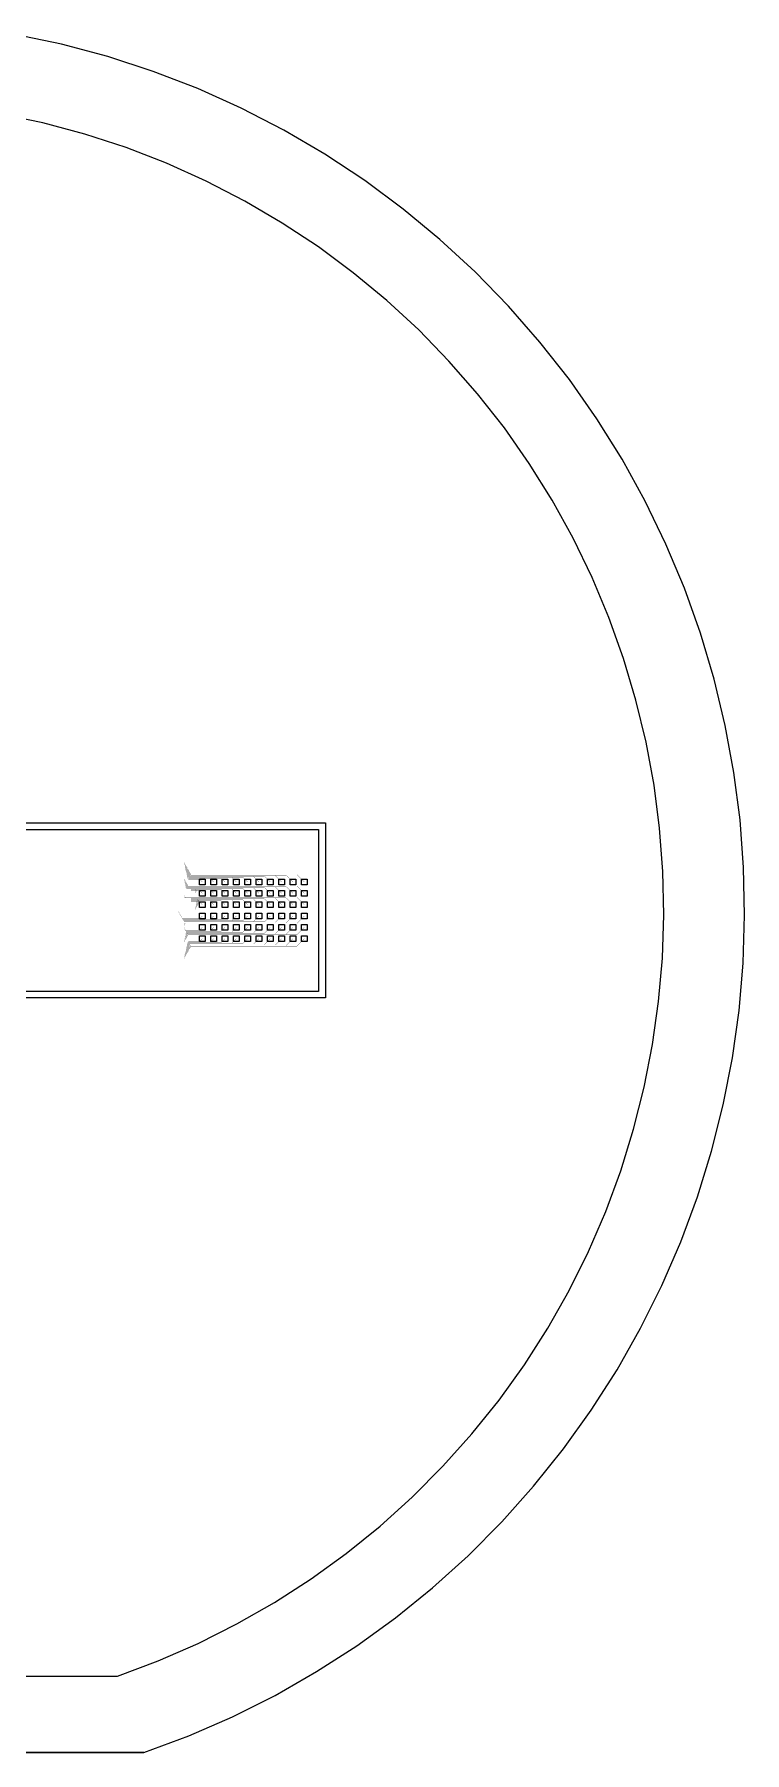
# Model space of a CAD drawing. Header units: metres. Extents: x -54999 to 54999, y -52014 to 54102.
# Drawn here: x 11101 to 54999, y -52014 to 54102 of the extents above; entities that cross this region are included whole.
import ezdxf

# ---------------------------------------------------------------- set-up
doc = ezdxf.new("R2010")
doc.units = ezdxf.units.M
for name, color, linetype in [('eDura_outline_ext', 6, 'Continuous'), ('eDura_outline_int', 6, 'Continuous'), ('etch', 3, 'Continuous'), ('metal', 4, 'Continuous'), ('wafer_ext', 8, 'Continuous'), ('wafer_int', 8, 'Continuous')]:
    doc.layers.add(name, color=color, linetype=linetype)

msp = doc.modelspace()

# ---------------------------------------------------------------- linework, layer by layer
at = {"layer": 'eDura_outline_ext'}
msp.add_lwpolyline([(8888, 5400), (29088, 5400), (29088, -5400), (8888, -5400)], dxfattribs=at)
at = {"layer": 'eDura_outline_int'}
msp.add_lwpolyline([(8660, 5000), (28660, 5000), (28660, -5000), (8660, -5000)], dxfattribs=at)
at = {"layer": 'etch'}
for points in [[(21310, 1925), (21660, 1925), (21660, 1575), (21310, 1575), (21310, 1925)], [(21310, 1225), (21660, 1225), (21660, 875), (21310, 875), (21310, 1225)], [(22010, 1925), (22360, 1925), (22360, 1575), (22010, 1575), (22010, 1925)], [(22010, 1225), (22360, 1225), (22360, 875), (22010, 875), (22010, 1225)], [(22710, 1925), (23060, 1925), (23060, 1575), (22710, 1575), (22710, 1925)], [(22710, 1225), (23060, 1225), (23060, 875), (22710, 875), (22710, 1225)], [(23410, 1925), (23760, 1925), (23760, 1575), (23410, 1575), (23410, 1925)], [(23410, 1225), (23760, 1225), (23760, 875), (23410, 875), (23410, 1225)], [(24110, 1925), (24460, 1925), (24460, 1575), (24110, 1575), (24110, 1925)], [(24110, 1225), (24460, 1225), (24460, 875), (24110, 875), (24110, 1225)], [(24810, 1925), (25160, 1925), (25160, 1575), (24810, 1575), (24810, 1925)], [(24810, 1225), (25160, 1225), (25160, 875), (24810, 875), (24810, 1225)], [(25510, 1925), (25860, 1925), (25860, 1575), (25510, 1575), (25510, 1925)], [(25510, 1225), (25860, 1225), (25860, 875), (25510, 875), (25510, 1225)], [(26210, 1925), (26560, 1925), (26560, 1575), (26210, 1575), (26210, 1925)], [(26210, 1225), (26560, 1225), (26560, 875), (26210, 875), (26210, 1225)], [(26910, 1925), (27260, 1925), (27260, 1575), (26910, 1575), (26910, 1925)], [(26910, 1225), (27260, 1225), (27260, 875), (26910, 875), (26910, 1225)], [(27610, 1925), (27960, 1925), (27960, 1575), (27610, 1575), (27610, 1925)], [(27610, 1225), (27960, 1225), (27960, 875), (27610, 875), (27610, 1225)], [(21310, 525), (21660, 525), (21660, 175), (21310, 175), (21310, 525)], [(22010, 525), (22360, 525), (22360, 175), (22010, 175), (22010, 525)], [(22710, 525), (23060, 525), (23060, 175), (22710, 175), (22710, 525)], [(23410, 525), (23760, 525), (23760, 175), (23410, 175), (23410, 525)], [(24110, 525), (24460, 525), (24460, 175), (24110, 175), (24110, 525)], [(24810, 525), (25160, 525), (25160, 175), (24810, 175), (24810, 525)], [(25510, 525), (25860, 525), (25860, 175), (25510, 175), (25510, 525)], [(26210, 525), (26560, 525), (26560, 175), (26210, 175), (26210, 525)], [(26910, 525), (27260, 525), (27260, 175), (26910, 175), (26910, 525)], [(27610, 525), (27960, 525), (27960, 175), (27610, 175), (27610, 525)], [(21310, -175), (21660, -175), (21660, -525), (21310, -525), (21310, -175)], [(21310, -875), (21660, -875), (21660, -1225), (21310, -1225), (21310, -875)], [(22010, -175), (22360, -175), (22360, -525), (22010, -525), (22010, -175)], [(22010, -875), (22360, -875), (22360, -1225), (22010, -1225), (22010, -875)], [(22710, -175), (23060, -175), (23060, -525), (22710, -525), (22710, -175)], [(22710, -875), (23060, -875), (23060, -1225), (22710, -1225), (22710, -875)], [(23410, -175), (23760, -175), (23760, -525), (23410, -525), (23410, -175)], [(23410, -875), (23760, -875), (23760, -1225), (23410, -1225), (23410, -875)], [(24110, -175), (24460, -175), (24460, -525), (24110, -525), (24110, -175)], [(24110, -875), (24460, -875), (24460, -1225), (24110, -1225), (24110, -875)], [(24810, -175), (25160, -175), (25160, -525), (24810, -525), (24810, -175)], [(24810, -875), (25160, -875), (25160, -1225), (24810, -1225), (24810, -875)], [(25510, -175), (25860, -175), (25860, -525), (25510, -525), (25510, -175)], [(25510, -875), (25860, -875), (25860, -1225), (25510, -1225), (25510, -875)], [(26210, -175), (26560, -175), (26560, -525), (26210, -525), (26210, -175)], [(26210, -875), (26560, -875), (26560, -1225), (26210, -1225), (26210, -875)], [(26910, -175), (27260, -175), (27260, -525), (26910, -525), (26910, -175)], [(26910, -875), (27260, -875), (27260, -1225), (26910, -1225), (26910, -875)], [(27610, -175), (27960, -175), (27960, -525), (27610, -525), (27610, -175)], [(27610, -875), (27960, -875), (27960, -1225), (27610, -1225), (27610, -875)], [(21310, -1575), (21660, -1575), (21660, -1925), (21310, -1925), (21310, -1575)], [(22010, -1575), (22360, -1575), (22360, -1925), (22010, -1925), (22010, -1575)], [(22710, -1575), (23060, -1575), (23060, -1925), (22710, -1925), (22710, -1575)], [(23410, -1575), (23760, -1575), (23760, -1925), (23410, -1925), (23410, -1575)], [(24110, -1575), (24460, -1575), (24460, -1925), (24110, -1925), (24110, -1575)], [(24810, -1575), (25160, -1575), (25160, -1925), (24810, -1925), (24810, -1575)], [(25510, -1575), (25860, -1575), (25860, -1925), (25510, -1925), (25510, -1575)], [(26210, -1575), (26560, -1575), (26560, -1925), (26210, -1925), (26210, -1575)], [(26910, -1575), (27260, -1575), (27260, -1925), (26910, -1925), (26910, -1575)], [(27610, -1575), (27960, -1575), (27960, -1925), (27610, -1925), (27610, -1575)]]:
    msp.add_lwpolyline(points, close=True, dxfattribs=at)
at = {"layer": 'metal'}
for points in [[(20785, 2204, 10, 10, 0), (20355, 2950, 10, 10, 0)], [(20767, 2173, 10, 10, 0), (20376, 2850, 10, 10, 0)], [(20749, 2142, 10, 10, 0), (20398, 2750, 10, 10, 0)], [(20732, 2111, 10, 10, 0), (20420, 2650, 10, 10, 0)], [(20714, 2080, 10, 10, 0), (20442, 2550, 10, 10, 0)], [(20696, 2049, 10, 10, 0), (20464, 2450, 10, 10, 0)], [(20678, 2018, 10, 10, 0), (20486, 2350, 10, 10, 0)], [(20660, 1987, 10, 10, 0), (20508, 2250, 10, 10, 0)], [(20642, 1956, 10, 10, 0), (20530, 2150, 10, 10, 0)], [(20785, 2142, 10, 10, 0), (20749, 2142, 10, 10, 0)], [(20785, 2173, 10, 10, 0), (20767, 2173, 10, 10, 0)], [(27331, 2204, 10, 10, 0), (20785, 2204, 10, 10, 0)], [(20785, 2204, 10, 10, 0), (20785, 2204, 10, 10, 0)], [(26662, 2173, 10, 10, 0), (20785, 2173, 10, 10, 0)], [(25993, 2142, 10, 10, 0), (20785, 2142, 10, 10, 0)], [(26385, 1750, 10, 10, 0), (25993, 2142, 10, 10, 0)], [(27085, 1750, 10, 10, 0), (26662, 2173, 10, 10, 0)], [(27785, 1750, 10, 10, 0), (27331, 2204, 10, 10, 0)], [(20606, 1504, 10, 10, 0), (20349, 1950, 10, 10, 0)], [(20588, 1473, 10, 10, 0), (20371, 1850, 10, 10, 0)], [(20570, 1442, 10, 10, 0), (20393, 1750, 10, 10, 0)], [(20553, 1411, 10, 10, 0), (20415, 1650, 10, 10, 0)], [(20535, 1380, 10, 10, 0), (20437, 1550, 10, 10, 0)], [(20517, 1349, 10, 10, 0), (20458, 1450, 10, 10, 0)], [(20499, 1318, 10, 10, 0), (20480, 1350, 10, 10, 0)], [(20785, 1318, 10, 10, 0), (20499, 1318, 10, 10, 0)], [(20785, 1349, 10, 10, 0), (20517, 1349, 10, 10, 0)], [(20785, 1380, 10, 10, 0), (20535, 1380, 10, 10, 0)], [(20624, 1925, 10, 10, 0), (20552, 2050, 10, 10, 0)], [(20785, 1411, 10, 10, 0), (20553, 1411, 10, 10, 0)], [(20785, 1442, 10, 10, 0), (20570, 1442, 10, 10, 0)], [(20785, 1473, 10, 10, 0), (20588, 1473, 10, 10, 0)], [(20785, 1504, 10, 10, 0), (20606, 1504, 10, 10, 0)], [(20785, 1925, 10, 10, 0), (20624, 1925, 10, 10, 0)], [(20785, 1956, 10, 10, 0), (20642, 1956, 10, 10, 0)], [(20785, 1987, 10, 10, 0), (20660, 1987, 10, 10, 0)], [(20785, 2018, 10, 10, 0), (20678, 2018, 10, 10, 0)], [(20785, 2049, 10, 10, 0), (20696, 2049, 10, 10, 0)], [(20785, 2080, 10, 10, 0), (20714, 2080, 10, 10, 0)], [(20785, 2111, 10, 10, 0), (20732, 2111, 10, 10, 0)], [(25324, 2111, 10, 10, 0), (20785, 2111, 10, 10, 0)], [(24655, 2080, 10, 10, 0), (20785, 2080, 10, 10, 0)], [(23986, 2049, 10, 10, 0), (20785, 2049, 10, 10, 0)], [(23317, 2018, 10, 10, 0), (20785, 2018, 10, 10, 0)], [(22648, 1987, 10, 10, 0), (20785, 1987, 10, 10, 0)], [(21979, 1956, 10, 10, 0), (20785, 1956, 10, 10, 0)], [(21310, 1925, 10, 10, 0), (20785, 1925, 10, 10, 0)], [(27331, 1504, 10, 10, 0), (20785, 1504, 10, 10, 0)], [(26662, 1473, 10, 10, 0), (20785, 1473, 10, 10, 0)], [(25993, 1442, 10, 10, 0), (20785, 1442, 10, 10, 0)], [(25324, 1411, 10, 10, 0), (20785, 1411, 10, 10, 0)], [(24655, 1380, 10, 10, 0), (20785, 1380, 10, 10, 0)], [(23986, 1349, 10, 10, 0), (20785, 1349, 10, 10, 0)], [(23317, 1318, 10, 10, 0), (20785, 1318, 10, 10, 0)], [(22648, 1287, 10, 10, 0), (20785, 1287, 10, 10, 0)], [(20785, 1287, 10, 10, 0), (21090, 1287, 10, 10, 0)], [(21979, 1256, 10, 10, 0), (20785, 1256, 10, 10, 0)], [(20785, 1256, 10, 10, 0), (21107, 1256, 10, 10, 0)], [(21310, 1225, 10, 10, 0), (20785, 1225, 10, 10, 0)], [(20785, 1225, 10, 10, 0), (21125, 1225, 10, 10, 0)], [(21125, 1225, 10, 10, 0), (21024, 1050, 10, 10, 0)], [(21107, 1256, 10, 10, 0), (21046, 1150, 10, 10, 0)], [(21090, 1287, 10, 10, 0), (21068, 1250, 10, 10, 0)], [(21485, 1750, 10, 10, 0), (21310, 1925, 10, 10, 0)], [(21485, 1050, 10, 10, 0), (21310, 1225, 10, 10, 0)], [(22185, 1750, 10, 10, 0), (21979, 1956, 10, 10, 0)], [(22185, 1050, 10, 10, 0), (21979, 1256, 10, 10, 0)], [(22885, 1750, 10, 10, 0), (22648, 1987, 10, 10, 0)], [(22885, 1050, 10, 10, 0), (22648, 1287, 10, 10, 0)], [(23585, 1750, 10, 10, 0), (23317, 2018, 10, 10, 0)], [(23585, 1050, 10, 10, 0), (23317, 1318, 10, 10, 0)], [(24285, 1750, 10, 10, 0), (23986, 2049, 10, 10, 0)], [(24285, 1050, 10, 10, 0), (23986, 1349, 10, 10, 0)], [(24985, 1750, 10, 10, 0), (24655, 2080, 10, 10, 0)], [(24985, 1050, 10, 10, 0), (24655, 1380, 10, 10, 0)], [(25685, 1750, 10, 10, 0), (25324, 2111, 10, 10, 0)], [(25685, 1050, 10, 10, 0), (25324, 1411, 10, 10, 0)], [(26385, 1050, 10, 10, 0), (25993, 1442, 10, 10, 0)], [(27085, 1050, 10, 10, 0), (26662, 1473, 10, 10, 0)], [(27785, 1050, 10, 10, 0), (27331, 1504, 10, 10, 0)], [(20427, 804, 10, 10, 0), (20343, 950, 10, 10, 0)], [(20409, 773, 10, 10, 0), (20365, 850, 10, 10, 0)], [(20392, 742, 10, 10, 0), (20387, 750, 10, 10, 0)], [(20785, 742, 10, 10, 0), (20392, 742, 10, 10, 0)], [(20785, 773, 10, 10, 0), (20409, 773, 10, 10, 0)], [(20785, 804, 10, 10, 0), (20427, 804, 10, 10, 0)], [(27331, 804, 10, 10, 0), (20785, 804, 10, 10, 0)], [(26662, 773, 10, 10, 0), (20785, 773, 10, 10, 0)], [(25993, 742, 10, 10, 0), (20785, 742, 10, 10, 0)], [(25324, 711, 10, 10, 0), (20785, 711, 10, 10, 0)], [(20785, 711, 10, 10, 0), (21197, 711, 10, 10, 0)], [(24655, 680, 10, 10, 0), (20785, 680, 10, 10, 0)], [(20785, 680, 10, 10, 0), (21215, 680, 10, 10, 0)], [(23986, 649, 10, 10, 0), (20785, 649, 10, 10, 0)], [(20785, 649, 10, 10, 0), (21233, 649, 10, 10, 0)], [(23317, 618, 10, 10, 0), (20785, 618, 10, 10, 0)], [(20785, 618, 10, 10, 0), (21251, 618, 10, 10, 0)], [(22648, 587, 10, 10, 0), (20785, 587, 10, 10, 0)], [(20785, 587, 10, 10, 0), (21268, 587, 10, 10, 0)], [(21979, 556, 10, 10, 0), (20785, 556, 10, 10, 0)], [(20785, 556, 10, 10, 0), (21286, 556, 10, 10, 0)], [(21310, 525, 10, 10, 0), (20785, 525, 10, 10, 0)], [(20785, 525, 10, 10, 0), (21304, 525, 10, 10, 0)], [(21304, 525, 10, 10, 0), (21030, 50, 10, 10, 0)], [(21286, 556, 10, 10, 0), (21052, 150, 10, 10, 0)], [(21268, 587, 10, 10, 0), (21074, 250, 10, 10, 0)], [(21251, 618, 10, 10, 0), (21096, 350, 10, 10, 0)], [(21233, 649, 10, 10, 0), (21118, 450, 10, 10, 0)], [(21215, 680, 10, 10, 0), (21140, 550, 10, 10, 0)], [(21197, 711, 10, 10, 0), (21162, 650, 10, 10, 0)], [(21485, 350, 10, 10, 0), (21310, 525, 10, 10, 0)], [(22185, 350, 10, 10, 0), (21979, 556, 10, 10, 0)], [(22885, 350, 10, 10, 0), (22648, 587, 10, 10, 0)], [(23585, 350, 10, 10, 0), (23317, 618, 10, 10, 0)], [(24285, 350, 10, 10, 0), (23986, 649, 10, 10, 0)], [(24985, 350, 10, 10, 0), (24655, 680, 10, 10, 0)], [(25685, 350, 10, 10, 0), (25324, 711, 10, 10, 0)], [(26385, 350, 10, 10, 0), (25993, 742, 10, 10, 0)], [(27085, 350, 10, 10, 0), (26662, 773, 10, 10, 0)], [(27785, 350, 10, 10, 0), (27331, 804, 10, 10, 0)], [(20266, -525, 10, 10, 0), (19992, -50, 10, 10, 0)], [(20284, -556, 10, 10, 0), (20050, -150, 10, 10, 0)], [(20302, -587, 10, 10, 0), (20107, -250, 10, 10, 0)], [(20320, -618, 10, 10, 0), (20165, -350, 10, 10, 0)], [(20338, -649, 10, 10, 0), (20223, -450, 10, 10, 0)], [(20785, -525, 10, 10, 0), (20266, -525, 10, 10, 0)], [(20356, -680, 10, 10, 0), (20281, -550, 10, 10, 0)], [(20785, -556, 10, 10, 0), (20284, -556, 10, 10, 0)], [(20785, -587, 10, 10, 0), (20302, -587, 10, 10, 0)], [(20785, -618, 10, 10, 0), (20320, -618, 10, 10, 0)], [(20785, -649, 10, 10, 0), (20338, -649, 10, 10, 0)], [(20374, -711, 10, 10, 0), (20338, -650, 10, 10, 0)], [(20427, -804, 10, 10, 0), (20343, -950, 10, 10, 0)], [(20445, -1225, 10, 10, 0), (20344, -1050, 10, 10, 0)], [(20785, -680, 10, 10, 0), (20356, -680, 10, 10, 0)], [(20409, -773, 10, 10, 0), (20365, -850, 10, 10, 0)], [(20785, -711, 10, 10, 0), (20374, -711, 10, 10, 0)], [(20392, -742, 10, 10, 0), (20387, -750, 10, 10, 0)], [(20785, -742, 10, 10, 0), (20392, -742, 10, 10, 0)], [(20785, -773, 10, 10, 0), (20409, -773, 10, 10, 0)], [(20785, -804, 10, 10, 0), (20427, -804, 10, 10, 0)], [(21310, -525, 10, 10, 0), (20785, -525, 10, 10, 0)], [(21979, -556, 10, 10, 0), (20785, -556, 10, 10, 0)], [(22648, -587, 10, 10, 0), (20785, -587, 10, 10, 0)], [(23317, -618, 10, 10, 0), (20785, -618, 10, 10, 0)], [(23986, -649, 10, 10, 0), (20785, -649, 10, 10, 0)], [(24655, -680, 10, 10, 0), (20785, -680, 10, 10, 0)], [(25324, -711, 10, 10, 0), (20785, -711, 10, 10, 0)], [(25993, -742, 10, 10, 0), (20785, -742, 10, 10, 0)], [(26662, -773, 10, 10, 0), (20785, -773, 10, 10, 0)], [(27331, -804, 10, 10, 0), (20785, -804, 10, 10, 0)], [(21485, -350, 10, 10, 0), (21310, -525, 10, 10, 0)], [(21485, -1050, 10, 10, 0), (21310, -1225, 10, 10, 0)], [(22185, -350, 10, 10, 0), (21979, -556, 10, 10, 0)], [(22185, -1050, 10, 10, 0), (21979, -1256, 10, 10, 0)], [(22885, -350, 10, 10, 0), (22648, -587, 10, 10, 0)], [(22885, -1050, 10, 10, 0), (22648, -1287, 10, 10, 0)], [(23585, -350, 10, 10, 0), (23317, -618, 10, 10, 0)], [(23585, -1050, 10, 10, 0), (23317, -1318, 10, 10, 0)], [(24285, -350, 10, 10, 0), (23986, -649, 10, 10, 0)], [(24285, -1050, 10, 10, 0), (23986, -1349, 10, 10, 0)], [(24985, -350, 10, 10, 0), (24655, -680, 10, 10, 0)], [(24985, -1050, 10, 10, 0), (24655, -1380, 10, 10, 0)], [(25685, -350, 10, 10, 0), (25324, -711, 10, 10, 0)], [(25685, -1050, 10, 10, 0), (25324, -1411, 10, 10, 0)], [(26385, -350, 10, 10, 0), (25993, -742, 10, 10, 0)], [(26385, -1050, 10, 10, 0), (25993, -1442, 10, 10, 0)], [(27085, -350, 10, 10, 0), (26662, -773, 10, 10, 0)], [(27085, -1050, 10, 10, 0), (26662, -1473, 10, 10, 0)], [(27785, -350, 10, 10, 0), (27331, -804, 10, 10, 0)], [(27785, -1050, 10, 10, 0), (27331, -1504, 10, 10, 0)], [(20606, -1504, 10, 10, 0), (20349, -1950, 10, 10, 0)], [(20588, -1473, 10, 10, 0), (20371, -1850, 10, 10, 0)], [(20570, -1442, 10, 10, 0), (20393, -1750, 10, 10, 0)], [(20463, -1256, 10, 10, 0), (20402, -1150, 10, 10, 0)], [(20553, -1411, 10, 10, 0), (20415, -1650, 10, 10, 0)], [(20732, -2111, 10, 10, 0), (20420, -2650, 10, 10, 0)], [(20535, -1380, 10, 10, 0), (20437, -1550, 10, 10, 0)], [(20714, -2080, 10, 10, 0), (20442, -2550, 10, 10, 0)], [(20785, -1225, 10, 10, 0), (20445, -1225, 10, 10, 0)], [(20517, -1349, 10, 10, 0), (20458, -1450, 10, 10, 0)], [(20481, -1287, 10, 10, 0), (20460, -1250, 10, 10, 0)], [(20785, -1256, 10, 10, 0), (20463, -1256, 10, 10, 0)], [(20696, -2049, 10, 10, 0), (20464, -2450, 10, 10, 0)], [(20499, -1318, 10, 10, 0), (20480, -1350, 10, 10, 0)], [(20785, -1287, 10, 10, 0), (20481, -1287, 10, 10, 0)], [(20678, -2018, 10, 10, 0), (20486, -2350, 10, 10, 0)], [(20785, -1318, 10, 10, 0), (20499, -1318, 10, 10, 0)], [(20660, -1987, 10, 10, 0), (20508, -2250, 10, 10, 0)], [(20785, -1349, 10, 10, 0), (20517, -1349, 10, 10, 0)], [(20642, -1956, 10, 10, 0), (20530, -2150, 10, 10, 0)], [(20785, -1380, 10, 10, 0), (20535, -1380, 10, 10, 0)], [(20624, -1925, 10, 10, 0), (20552, -2050, 10, 10, 0)], [(20785, -1411, 10, 10, 0), (20553, -1411, 10, 10, 0)], [(20785, -1442, 10, 10, 0), (20570, -1442, 10, 10, 0)], [(20785, -1473, 10, 10, 0), (20588, -1473, 10, 10, 0)], [(20785, -1504, 10, 10, 0), (20606, -1504, 10, 10, 0)], [(20785, -1925, 10, 10, 0), (20624, -1925, 10, 10, 0)], [(20785, -1956, 10, 10, 0), (20642, -1956, 10, 10, 0)], [(20785, -1987, 10, 10, 0), (20660, -1987, 10, 10, 0)], [(20785, -2018, 10, 10, 0), (20678, -2018, 10, 10, 0)], [(20785, -2049, 10, 10, 0), (20696, -2049, 10, 10, 0)], [(20785, -2080, 10, 10, 0), (20714, -2080, 10, 10, 0)], [(20785, -2111, 10, 10, 0), (20732, -2111, 10, 10, 0)], [(21310, -1225, 10, 10, 0), (20785, -1225, 10, 10, 0)], [(21979, -1256, 10, 10, 0), (20785, -1256, 10, 10, 0)], [(22648, -1287, 10, 10, 0), (20785, -1287, 10, 10, 0)], [(23317, -1318, 10, 10, 0), (20785, -1318, 10, 10, 0)], [(23986, -1349, 10, 10, 0), (20785, -1349, 10, 10, 0)], [(24655, -1380, 10, 10, 0), (20785, -1380, 10, 10, 0)], [(25324, -1411, 10, 10, 0), (20785, -1411, 10, 10, 0)], [(25993, -1442, 10, 10, 0), (20785, -1442, 10, 10, 0)], [(26662, -1473, 10, 10, 0), (20785, -1473, 10, 10, 0)], [(27331, -1504, 10, 10, 0), (20785, -1504, 10, 10, 0)], [(21310, -1925, 10, 10, 0), (20785, -1925, 10, 10, 0)], [(21979, -1956, 10, 10, 0), (20785, -1956, 10, 10, 0)], [(22648, -1987, 10, 10, 0), (20785, -1987, 10, 10, 0)], [(23317, -2018, 10, 10, 0), (20785, -2018, 10, 10, 0)], [(23986, -2049, 10, 10, 0), (20785, -2049, 10, 10, 0)], [(24655, -2080, 10, 10, 0), (20785, -2080, 10, 10, 0)], [(25324, -2111, 10, 10, 0), (20785, -2111, 10, 10, 0)], [(21485, -1750, 10, 10, 0), (21310, -1925, 10, 10, 0)], [(22185, -1750, 10, 10, 0), (21979, -1956, 10, 10, 0)], [(22885, -1750, 10, 10, 0), (22648, -1987, 10, 10, 0)], [(23585, -1750, 10, 10, 0), (23317, -2018, 10, 10, 0)], [(24285, -1750, 10, 10, 0), (23986, -2049, 10, 10, 0)], [(24985, -1750, 10, 10, 0), (24655, -2080, 10, 10, 0)], [(25685, -1750, 10, 10, 0), (25324, -2111, 10, 10, 0)], [(26385, -1750, 10, 10, 0), (25993, -2142, 10, 10, 0)], [(27085, -1750, 10, 10, 0), (26662, -2173, 10, 10, 0)], [(27785, -1750, 10, 10, 0), (27331, -2204, 10, 10, 0)], [(20785, -2204, 10, 10, 0), (20355, -2950, 10, 10, 0)], [(20767, -2173, 10, 10, 0), (20376, -2850, 10, 10, 0)], [(20749, -2142, 10, 10, 0), (20398, -2750, 10, 10, 0)], [(20785, -2142, 10, 10, 0), (20749, -2142, 10, 10, 0)], [(20785, -2173, 10, 10, 0), (20767, -2173, 10, 10, 0)], [(25993, -2142, 10, 10, 0), (20785, -2142, 10, 10, 0)], [(26662, -2173, 10, 10, 0), (20785, -2173, 10, 10, 0)], [(27331, -2204, 10, 10, 0), (20785, -2204, 10, 10, 0)], [(20785, -2204, 10, 10, 0), (20785, -2204, 10, 10, 0)]]:
    msp.add_lwpolyline(points, format="xyseb", dxfattribs=at)
for points in [[(21305, 1930), (21665, 1930), (21665, 1570), (21305, 1570), (21305, 1930)], [(21305, 1230), (21665, 1230), (21665, 870), (21305, 870), (21305, 1230)], [(22005, 1930), (22365, 1930), (22365, 1570), (22005, 1570), (22005, 1930)], [(22005, 1230), (22365, 1230), (22365, 870), (22005, 870), (22005, 1230)], [(22705, 1930), (23065, 1930), (23065, 1570), (22705, 1570), (22705, 1930)], [(22705, 1230), (23065, 1230), (23065, 870), (22705, 870), (22705, 1230)], [(23405, 1930), (23765, 1930), (23765, 1570), (23405, 1570), (23405, 1930)], [(23405, 1230), (23765, 1230), (23765, 870), (23405, 870), (23405, 1230)], [(24105, 1930), (24465, 1930), (24465, 1570), (24105, 1570), (24105, 1930)], [(24105, 1230), (24465, 1230), (24465, 870), (24105, 870), (24105, 1230)], [(24805, 1930), (25165, 1930), (25165, 1570), (24805, 1570), (24805, 1930)], [(24805, 1230), (25165, 1230), (25165, 870), (24805, 870), (24805, 1230)], [(25505, 1930), (25865, 1930), (25865, 1570), (25505, 1570), (25505, 1930)], [(25505, 1230), (25865, 1230), (25865, 870), (25505, 870), (25505, 1230)], [(26205, 1930), (26565, 1930), (26565, 1570), (26205, 1570), (26205, 1930)], [(26205, 1230), (26565, 1230), (26565, 870), (26205, 870), (26205, 1230)], [(26905, 1930), (27265, 1930), (27265, 1570), (26905, 1570), (26905, 1930)], [(26905, 1230), (27265, 1230), (27265, 870), (26905, 870), (26905, 1230)], [(27605, 1930), (27965, 1930), (27965, 1570), (27605, 1570), (27605, 1930)], [(27605, 1230), (27965, 1230), (27965, 870), (27605, 870), (27605, 1230)], [(21305, 530), (21665, 530), (21665, 170), (21305, 170), (21305, 530)], [(22005, 530), (22365, 530), (22365, 170), (22005, 170), (22005, 530)], [(22705, 530), (23065, 530), (23065, 170), (22705, 170), (22705, 530)], [(23405, 530), (23765, 530), (23765, 170), (23405, 170), (23405, 530)], [(24105, 530), (24465, 530), (24465, 170), (24105, 170), (24105, 530)], [(24805, 530), (25165, 530), (25165, 170), (24805, 170), (24805, 530)], [(25505, 530), (25865, 530), (25865, 170), (25505, 170), (25505, 530)], [(26205, 530), (26565, 530), (26565, 170), (26205, 170), (26205, 530)], [(26905, 530), (27265, 530), (27265, 170), (26905, 170), (26905, 530)], [(27605, 530), (27965, 530), (27965, 170), (27605, 170), (27605, 530)], [(21305, -170), (21665, -170), (21665, -530), (21305, -530), (21305, -170)], [(21305, -870), (21665, -870), (21665, -1230), (21305, -1230), (21305, -870)], [(22005, -170), (22365, -170), (22365, -530), (22005, -530), (22005, -170)], [(22005, -870), (22365, -870), (22365, -1230), (22005, -1230), (22005, -870)], [(22705, -170), (23065, -170), (23065, -530), (22705, -530), (22705, -170)], [(22705, -870), (23065, -870), (23065, -1230), (22705, -1230), (22705, -870)], [(23405, -170), (23765, -170), (23765, -530), (23405, -530), (23405, -170)], [(23405, -870), (23765, -870), (23765, -1230), (23405, -1230), (23405, -870)], [(24105, -170), (24465, -170), (24465, -530), (24105, -530), (24105, -170)], [(24105, -870), (24465, -870), (24465, -1230), (24105, -1230), (24105, -870)], [(24805, -170), (25165, -170), (25165, -530), (24805, -530), (24805, -170)], [(24805, -870), (25165, -870), (25165, -1230), (24805, -1230), (24805, -870)], [(25505, -170), (25865, -170), (25865, -530), (25505, -530), (25505, -170)], [(25505, -870), (25865, -870), (25865, -1230), (25505, -1230), (25505, -870)], [(26205, -170), (26565, -170), (26565, -530), (26205, -530), (26205, -170)], [(26205, -870), (26565, -870), (26565, -1230), (26205, -1230), (26205, -870)], [(26905, -170), (27265, -170), (27265, -530), (26905, -530), (26905, -170)], [(26905, -870), (27265, -870), (27265, -1230), (26905, -1230), (26905, -870)], [(27605, -170), (27965, -170), (27965, -530), (27605, -530), (27605, -170)], [(27605, -870), (27965, -870), (27965, -1230), (27605, -1230), (27605, -870)], [(21305, -1570), (21665, -1570), (21665, -1930), (21305, -1930), (21305, -1570)], [(22005, -1570), (22365, -1570), (22365, -1930), (22005, -1930), (22005, -1570)], [(22705, -1570), (23065, -1570), (23065, -1930), (22705, -1930), (22705, -1570)], [(23405, -1570), (23765, -1570), (23765, -1930), (23405, -1930), (23405, -1570)], [(24105, -1570), (24465, -1570), (24465, -1930), (24105, -1930), (24105, -1570)], [(24805, -1570), (25165, -1570), (25165, -1930), (24805, -1930), (24805, -1570)], [(25505, -1570), (25865, -1570), (25865, -1930), (25505, -1930), (25505, -1570)], [(26205, -1570), (26565, -1570), (26565, -1930), (26205, -1930), (26205, -1570)], [(26905, -1570), (27265, -1570), (27265, -1930), (26905, -1930), (26905, -1570)], [(27605, -1570), (27965, -1570), (27965, -1930), (27605, -1930), (27605, -1570)]]:
    msp.add_lwpolyline(points, close=True, dxfattribs=at)
at = {"layer": 'wafer_ext'}
msp.add_lwpolyline([(-17875, -52014), (17875, -52014), (-17875, -52014), (17875, -52014), (20639, -50981), (23344, -49800), (25982, -48476), (28545, -47013), (31025, -45414), (33417, -43684), (35712, -41829), (37904, -39853), (39987, -37763), (41955, -35564), (43802, -33262), (45523, -30865), (47113, -28378), (48568, -25810), (49882, -23168), (51053, -20459), (52077, -17691), (52951, -14872), (53673, -12010), (54240, -9114), (54650, -6192), (54904, -3251), (54999, -302), (54936, 2649), (54715, 5592), (54336, 8519), (53801, 11421), (53111, 14290), (52268, 17119), (51275, 19898), (50133, 22619), (48848, 25276), (47422, 27860), (45859, 30363), (44165, 32779), (42343, 35101), (40399, 37322), (38339, 39435), (36168, 41435), (33894, 43315), (31522, 45071), (29059, 46697), (26512, 48188), (23889, 49541), (21197, 50751), (18445, 51815), (15639, 52730), (12788, 53493), (9900, 54102)], dxfattribs=at)
at = {"layer": 'wafer_int'}
msp.add_lwpolyline([(-16250, -47286), (16250, -47286), (16250, -47286), (18763, -46346), (21222, -45273), (23620, -44069), (25950, -42739), (28205, -41285), (30379, -39713), (32465, -38026), (34458, -36230), (36352, -34330), (38141, -32331), (39820, -30238), (41385, -28059), (42830, -25798), (44153, -23464), (45348, -21062), (46412, -18599), (47343, -16083), (48137, -13520), (48793, -10919), (49309, -8286), (49682, -5629), (49913, -2956), (49999, -274), (49942, 2408), (49741, 5083), (49397, 7744), (48910, 10383), (48283, 12991), (47516, 15562), (46613, 18089), (45576, 20563), (44407, 22978), (43111, 25327), (41690, 27603), (40150, 29799), (38493, 31910), (36726, 33929), (34854, 35850), (32880, 37668), (30813, 39377), (28656, 40974), (26417, 42452), (24102, 43808), (21717, 45037), (19270, 46137), (16768, 47105), (14217, 47936), (11625, 48630), (9000, 49183)], dxfattribs=at)

doc.saveas('drawing.dxf')
